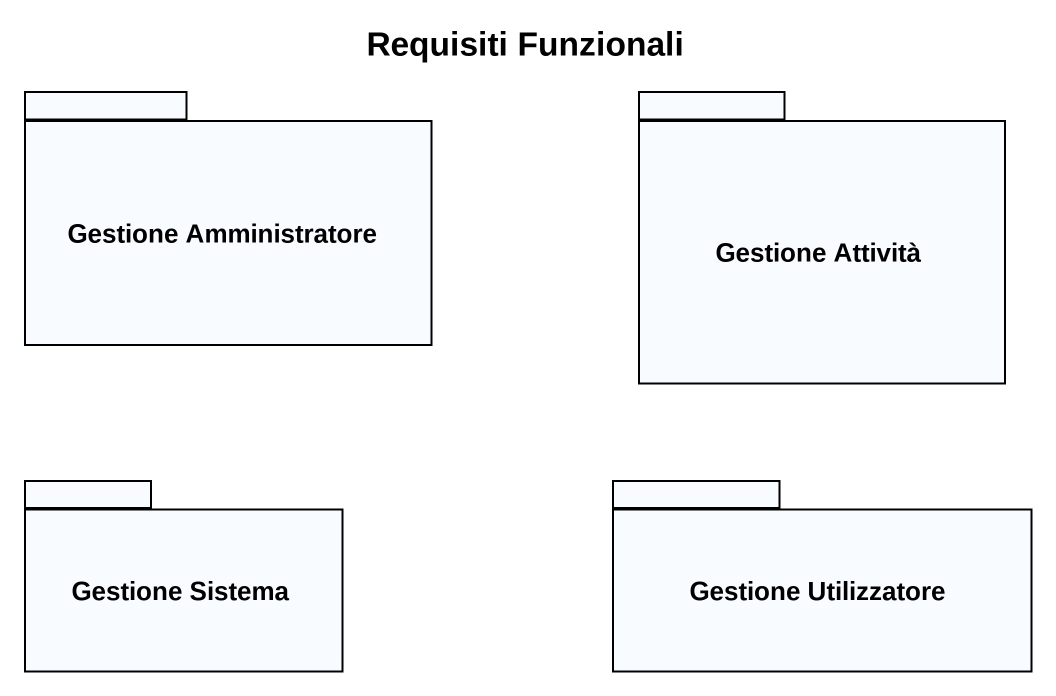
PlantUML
@startuml
title Requisiti Funzionali
package "Gestione Amministratore" as Gestione_Amministratore {
}
package "Gestione Attività" as Gestione_Attività {
}
package "Gestione Sistema" as Gestione_Sistema {
}
package "Gestione Utilizzatore" as Gestione_Utilizzatore {
}
@enduml
